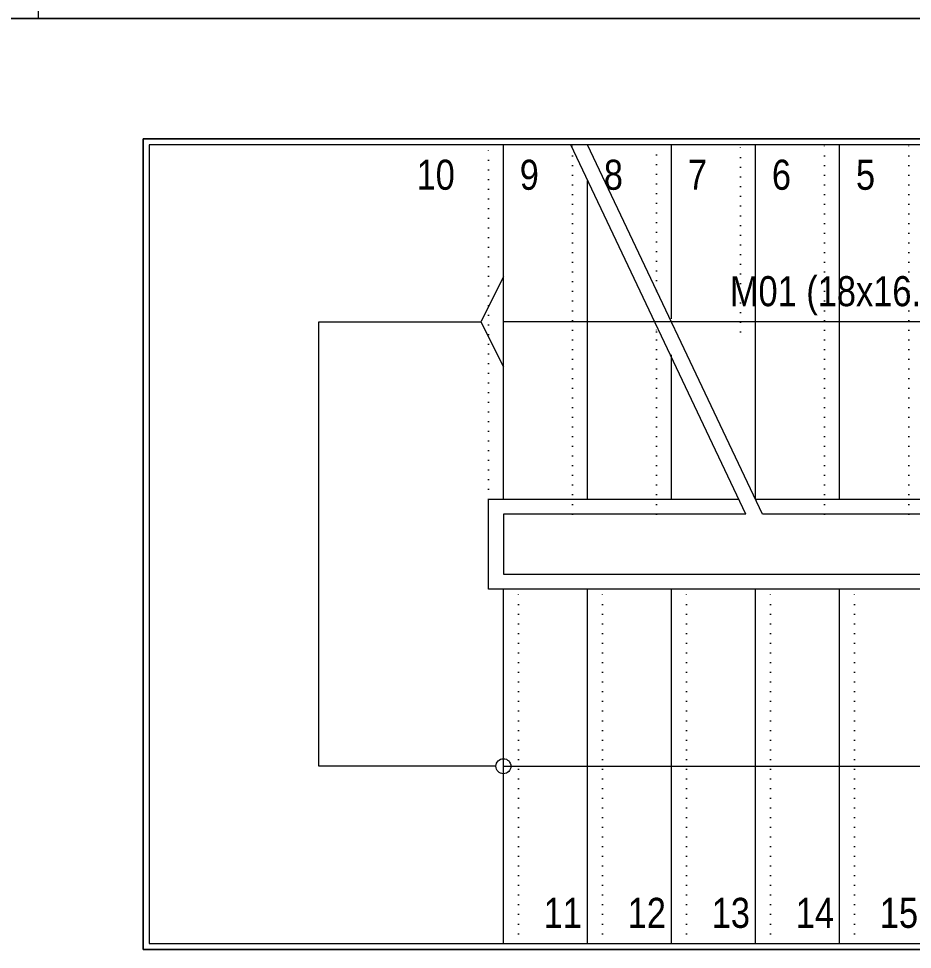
# Model space of a CAD drawing. Extents: x -1073 to 35213, y -1180 to 6950.
# Drawn here: x 9804.3 to 10102.1, y 352.5 to 662.5 of the extents above; entities that cross this region are included whole.
import ezdxf
from ezdxf.enums import TextEntityAlignment as Align

# ---------------------------------------------------------------- set-up
doc = ezdxf.new("R2010")
doc.units = 0
doc.header["$LTSCALE"] = 25
doc.linetypes.add('DOT2', pattern=[0.125, 0, -0.125])
doc.layers.get('0').update_dxf_attribs({"color": 9, "lineweight": 9})
for name, color, linetype, lineweight in [('00', 9, 'Continuous', 9), ('01', 9, 'Continuous', 9), ('14', 9, 'Continuous', 9), ('19', 9, 'Continuous', 9), ('19D', 9, 'DOT2', 9), ('21', 9, 'Continuous', 9)]:
    doc.layers.add(name, color=color, linetype=linetype, lineweight=lineweight)
doc.styles.add('MuuM_TEXT-STANDART', font='ARIALN.TTF')

# ---------------------------------------------------------------- blocks, each defined once
blk = doc.blocks.new('0_arrowstairs')
blk.add_lwpolyline([(0, 0), (0, -30), (15, 0), (0, 30)], close=True)
blk = doc.blocks.new('*U542')
blk.add_lwpolyline([(0, 0), (0, 392)])
blk.add_circle((0, 0), 5)
at = {"rotation": 90}
blk.add_blockref('0_arrowstairs', (0, 392), dxfattribs=at)
blk = doc.blocks.new('*U543')
blk.add_lwpolyline([(0, 0), (0, 504)])
blk.add_circle((0, 0), 5)
at = {"rotation": 90}
blk.add_blockref('0_arrowstairs', (0, 504), dxfattribs=at)
blk = doc.blocks.new('merd.1.mekanik')
at = {"layer": '19', "linetype": 'Continuous'}
for points in [[(9243.97, 502.5), (9243.97, 620.5)], [(9324.71, 497.5), (9266.38, 620.5)], [(9330.3, 497.5), (9271.97, 620.5)], [(9299.97, 562.5), (9299.97, 620.5)], [(9327.97, 502.5), (9327.97, 620.5)], [(9355.97, 502.5), (9355.97, 620.5)], [(9383.97, 502.5), (9383.97, 620.5)], [(9411.97, 502.5), (9411.97, 620.5)], [(9439.97, 502.5), (9439.97, 620.5)], [(9467.97, 502.5), (9467.97, 620.5)], [(9495.97, 502.5), (9495.97, 620.5)], [(9271.97, 502.5), (9271.97, 608.52)], [(9299.97, 502.5), (9299.97, 550.52)], [(9324.71, 497.5), (9243.97, 497.5), (9243.97, 477.5), (9243.97, 477.5), (9518.97, 477.5), (9518.97, 492.5), (9523.97, 492.5), (9523.97, 472.5), (9518.97, 472.5), (9238.97, 472.5), (9238.97, 472.5), (9238.97, 502.5), (9322.38, 502.5)], [(9243.97, 354.5), (9243.97, 472.5)], [(9271.97, 354.5), (9271.97, 472.5)], [(9299.97, 354.5), (9299.97, 472.5)], [(9327.97, 354.5), (9327.97, 472.5)], [(9355.97, 354.5), (9355.97, 472.5)], [(9383.97, 354.5), (9383.97, 472.5)], [(9411.97, 354.5), (9411.97, 472.5)], [(9439.97, 354.5), (9439.97, 472.5)]]:
    blk.add_lwpolyline(points, dxfattribs=at)
at = {"layer": '19'}
for points in [[(9330.3, 497.5), (9271.97, 620.5)], [(9241.47, 413.5), (9182.47, 413.5), (9182.47, 561.5), (9236.47, 561.5)], [(9327.97, 502.5), (9523.97, 502.5), (9523.97, 502.5), (9523.97, 497.5), (9523.97, 497.5), (9330.3, 497.5)]]:
    blk.add_lwpolyline(points, dxfattribs=at)
at = {"layer": '19D'}
for points in [[(9238.97, 502.5), (9238.97, 620.5)], [(9266.97, 497.5), (9266.97, 620.5)], [(9294.97, 572), (9294.97, 620.5)], [(9322.97, 558.17), (9322.97, 620.5)], [(9350.97, 497.5), (9350.97, 620.5)], [(9378.97, 497.5), (9378.97, 620.5)], [(9406.97, 497.5), (9406.97, 620.5)], [(9434.97, 497.5), (9434.97, 620.5)], [(9462.97, 497.5), (9462.97, 620.5)], [(9490.97, 497.5), (9490.97, 620.5)], [(9294.97, 558.17), (9294.97, 563.5)], [(9294.97, 497.5), (9294.97, 560.22)], [(9248.97, 354.5), (9248.97, 472.5)], [(9276.97, 354.5), (9276.97, 472.5)], [(9304.97, 354.5), (9304.97, 472.5)], [(9332.97, 354.5), (9332.97, 472.5)], [(9360.97, 354.5), (9360.97, 472.5)], [(9388.97, 354.5), (9388.97, 472.5)], [(9416.97, 354.5), (9416.97, 472.5)], [(9444.97, 354.5), (9444.97, 472.5)]]:
    blk.add_lwpolyline(points, dxfattribs=at)
at = {"layer": '19', "xscale": 0.5, "yscale": 0.5, "zscale": 0.5}
for name, p, rotation in [('*U543', (9495.97, 561.5), 90), ('*U542', (9243.97, 413.5), 270)]:
    blk.add_blockref(name, p, dxfattribs=dict(at, rotation=rotation))
at = {"layer": '21', "style": 'MuuM_TEXT-STANDART'}
for s, p in [('10', (9227.78, 615.5)), ('9', (9255.78, 615.5)), ('8', (9283.78, 615.5)), ('7', (9311.78, 615.5)), ('6', (9339.78, 615.5)), ('5', (9367.78, 615.5)), ('4', (9395.78, 615.5)), ('3', (9423.78, 615.5)), ('2', (9451.78, 615.5)), ('1', (9479.78, 615.5)), ('M01 (18x16.5 / 28)', (9415.56, 576.72)), ('11', (9270.11, 369.67)), ('12', (9298.11, 369.67)), ('13', (9326.11, 369.67)), ('14', (9354.11, 369.67)), ('15', (9382.11, 369.67)), ('16', (9410.11, 369.67)), ('17', (9438.11, 369.67)), ('18', (9466.11, 369.67))]:
    blk.add_text(s, height=10, dxfattribs=at).set_placement(p, align=Align.TOP_RIGHT)

msp = doc.modelspace()

# ---------------------------------------------------------------- linework, layer by layer
at = {"layer": '00'}
msp.add_lwpolyline([(9795.84, 662.5), (9795.84, 662.5), (9795.84, 1012.5), (9810.84, 1012.5), (9810.84, 757.5), (10535.84, 757.5), (10535.84, 742.5), (10395.84, 742.5), (10395.84, 662.5), (10380.84, 662.5), (10380.84, 742.5), (9810.84, 742.5), (9810.84, 662.5), (9810.84, 662.5)], dxfattribs=at)
at = {"layer": '01'}
for points in [[(10395.84, 352.5), (10395.84, 312.5), (9795.84, 312.5), (9795.84, 662.5), (10395.84, 662.5), (10395.84, 622.5), (9845.84, 622.5), (9845.84, 352.5)], [(10395.84, 662.5), (9795.84, 662.5), (9795.84, 312.5), (10395.84, 312.5), (10395.84, 352.5), (9845.84, 352.5), (9845.84, 622.5), (10395.84, 622.5)]]:
    msp.add_lwpolyline(points, close=True, dxfattribs=at)
at = {"layer": '14'}
msp.add_lwpolyline([(10537.84, 740.5), (10397.84, 740.5), (10397.84, 490.5), (10378.84, 490.5), (10378.84, 620.5), (10378.84, 620.5), (10378.84, 620.5), (9847.84, 620.5), (9847.84, 354.5), (10378.84, 354.5), (10378.84, 354.5), (10378.84, 354.5), (10378.84, 384.5), (10397.84, 384.5), (10397.84, 334.5), (10593.84, 334.5)], dxfattribs=at)

# ---------------------------------------------------------------- block references
msp.add_blockref('merd.1.mekanik', (721.87, 0))

doc.saveas('drawing.dxf')
